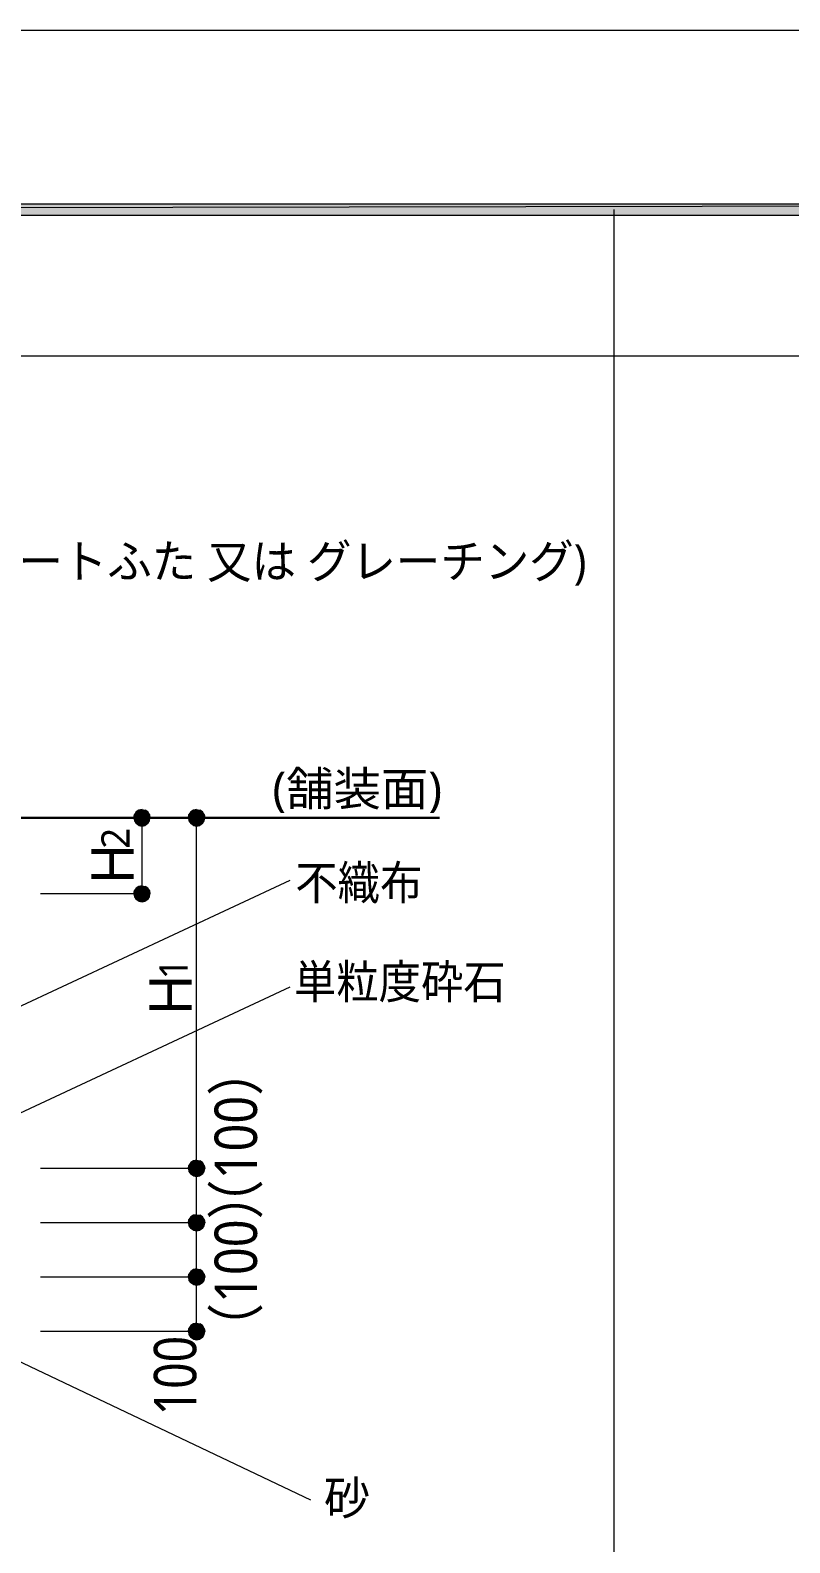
# Model space of a CAD drawing. Header units: millimetres. Extents: x 0 to 420, y 0 to 297.
# Drawn here: x 266.4 to 313, y 204.2 to 297 of the extents above; entities that cross this region are included whole.
import ezdxf
from ezdxf.enums import TextEntityAlignment as Align

# ---------------------------------------------------------------- set-up
doc = ezdxf.new("R2010")
doc.units = ezdxf.units.MM
doc.styles.add('kst32b', font='NotoSansJP-Variable.ttf')

msp = doc.modelspace()

# ---------------------------------------------------------------- hatches: boundary and pattern name
h = msp.add_hatch(color=7)
h.paths.add_polyline_path([(394.166, 285.623), (394.166, 286.321), (26.183, 285.623), (394.166, 285.623)])
h.paths.add_polyline_path([(394.166, 286.321), (26.183, 285.623), (26.183, 286.321), (394.166, 286.321)])
h = msp.add_hatch(color=7)
h.paths.add_polyline_path([(272.881, 249.047), (272.775, 248.878), (273.241, 248.687), (272.881, 249.047)])
h.paths.add_polyline_path([(272.775, 248.878), (273.241, 248.687), (272.732, 248.687), (272.775, 248.878)])
h.paths.add_polyline_path([(273.241, 248.687), (272.732, 248.687), (272.775, 248.497), (273.241, 248.687)])
h = msp.add_hatch(color=7)
h.paths.add_polyline_path([(272.775, 248.497), (272.881, 248.327), (273.241, 248.687), (272.775, 248.497)])
h.paths.add_polyline_path([(272.881, 248.327), (273.241, 248.687), (273.05, 248.221), (272.881, 248.327)])
h.paths.add_polyline_path([(273.241, 248.687), (273.05, 248.221), (273.241, 248.179), (273.241, 248.687)])
for points in [[(273.05, 249.153), (272.881, 249.047), (273.241, 248.687), (273.05, 249.153)], [(276.394, 249.153), (276.225, 249.047), (276.585, 248.687), (276.394, 249.153)], [(273.05, 244.475), (272.881, 244.369), (273.241, 244.03), (273.05, 244.475)], [(276.394, 227.647), (276.225, 227.542), (276.585, 227.182), (276.394, 227.647)], [(276.394, 224.324), (276.225, 224.218), (276.585, 223.859), (276.394, 224.324)], [(276.394, 220.98), (276.225, 220.874), (276.585, 220.514), (276.394, 220.98)], [(276.394, 217.657), (276.225, 217.551), (276.585, 217.191), (276.394, 217.657)]]:
    msp.add_hatch(color=7).paths.add_polyline_path(points)
h = msp.add_hatch(color=7)
h.paths.add_polyline_path([(273.6, 249.047), (273.431, 249.153), (273.241, 248.687), (273.6, 249.047)])
h.paths.add_polyline_path([(273.431, 249.153), (273.241, 248.687), (273.241, 249.195), (273.431, 249.153)])
h.paths.add_polyline_path([(273.241, 248.687), (273.241, 249.195), (273.05, 249.153), (273.241, 248.687)])
h = msp.add_hatch(color=7)
h.paths.add_polyline_path([(273.706, 248.497), (273.727, 248.687), (273.241, 248.687), (273.706, 248.497)])
h.paths.add_polyline_path([(273.727, 248.687), (273.241, 248.687), (273.706, 248.878), (273.727, 248.687)])
h.paths.add_polyline_path([(273.241, 248.687), (273.706, 248.878), (273.6, 249.047), (273.241, 248.687)])
h = msp.add_hatch(color=7)
h.paths.add_polyline_path([(273.241, 248.179), (273.431, 248.221), (273.241, 248.687), (273.241, 248.179)])
h.paths.add_polyline_path([(273.431, 248.221), (273.241, 248.687), (273.6, 248.327), (273.431, 248.221)])
h.paths.add_polyline_path([(273.241, 248.687), (273.6, 248.327), (273.706, 248.497), (273.241, 248.687)])
h = msp.add_hatch(color=7)
h.paths.add_polyline_path([(276.225, 249.047), (276.119, 248.878), (276.585, 248.687), (276.225, 249.047)])
h.paths.add_polyline_path([(276.119, 248.878), (276.585, 248.687), (276.098, 248.687), (276.119, 248.878)])
h.paths.add_polyline_path([(276.585, 248.687), (276.098, 248.687), (276.119, 248.497), (276.585, 248.687)])
h = msp.add_hatch(color=7)
h.paths.add_polyline_path([(276.119, 248.497), (276.225, 248.327), (276.585, 248.687), (276.119, 248.497)])
h.paths.add_polyline_path([(276.225, 248.327), (276.585, 248.687), (276.394, 248.221), (276.225, 248.327)])
h.paths.add_polyline_path([(276.585, 248.687), (276.394, 248.221), (276.585, 248.179), (276.585, 248.687)])
h = msp.add_hatch(color=7)
h.paths.add_polyline_path([(276.945, 249.047), (276.775, 249.153), (276.585, 248.687), (276.945, 249.047)])
h.paths.add_polyline_path([(276.775, 249.153), (276.585, 248.687), (276.585, 249.195), (276.775, 249.153)])
h.paths.add_polyline_path([(276.585, 248.687), (276.585, 249.195), (276.394, 249.153), (276.585, 248.687)])
h = msp.add_hatch(color=7)
h.paths.add_polyline_path([(277.05, 248.497), (277.093, 248.687), (276.585, 248.687), (277.05, 248.497)])
h.paths.add_polyline_path([(277.093, 248.687), (276.585, 248.687), (277.05, 248.878), (277.093, 248.687)])
h.paths.add_polyline_path([(276.585, 248.687), (277.05, 248.878), (276.945, 249.047), (276.585, 248.687)])
h = msp.add_hatch(color=7)
h.paths.add_polyline_path([(276.585, 248.179), (276.775, 248.221), (276.585, 248.687), (276.585, 248.179)])
h.paths.add_polyline_path([(276.775, 248.221), (276.585, 248.687), (276.945, 248.327), (276.775, 248.221)])
h.paths.add_polyline_path([(276.585, 248.687), (276.945, 248.327), (277.05, 248.497), (276.585, 248.687)])
h = msp.add_hatch(color=7)
h.paths.add_polyline_path([(272.881, 244.369), (272.775, 244.221), (273.241, 244.03), (272.881, 244.369)])
h.paths.add_polyline_path([(272.775, 244.221), (273.241, 244.03), (272.732, 244.03), (272.775, 244.221)])
h.paths.add_polyline_path([(273.241, 244.03), (272.732, 244.03), (272.775, 243.84), (273.241, 244.03)])
h = msp.add_hatch(color=7)
h.paths.add_polyline_path([(272.775, 243.84), (272.881, 243.671), (273.241, 244.03), (272.775, 243.84)])
h.paths.add_polyline_path([(272.881, 243.671), (273.241, 244.03), (273.05, 243.565), (272.881, 243.671)])
h.paths.add_polyline_path([(273.241, 244.03), (273.05, 243.565), (273.241, 243.522), (273.241, 244.03)])
h = msp.add_hatch(color=7)
h.paths.add_polyline_path([(273.6, 244.369), (273.431, 244.475), (273.241, 244.03), (273.6, 244.369)])
h.paths.add_polyline_path([(273.431, 244.475), (273.241, 244.03), (273.241, 244.517), (273.431, 244.475)])
h.paths.add_polyline_path([(273.241, 244.03), (273.241, 244.517), (273.05, 244.475), (273.241, 244.03)])
h = msp.add_hatch(color=7)
h.paths.add_polyline_path([(273.706, 243.84), (273.727, 244.03), (273.241, 244.03), (273.706, 243.84)])
h.paths.add_polyline_path([(273.727, 244.03), (273.241, 244.03), (273.706, 244.221), (273.727, 244.03)])
h.paths.add_polyline_path([(273.241, 244.03), (273.706, 244.221), (273.6, 244.369), (273.241, 244.03)])
h = msp.add_hatch(color=7)
h.paths.add_polyline_path([(273.241, 243.522), (273.431, 243.565), (273.241, 244.03), (273.241, 243.522)])
h.paths.add_polyline_path([(273.431, 243.565), (273.241, 244.03), (273.6, 243.671), (273.431, 243.565)])
h.paths.add_polyline_path([(273.241, 244.03), (273.6, 243.671), (273.706, 243.84), (273.241, 244.03)])
h = msp.add_hatch(color=7)
h.paths.add_polyline_path([(276.225, 227.542), (276.119, 227.372), (276.585, 227.182), (276.225, 227.542)])
h.paths.add_polyline_path([(276.119, 227.372), (276.585, 227.182), (276.098, 227.182), (276.119, 227.372)])
h.paths.add_polyline_path([(276.585, 227.182), (276.098, 227.182), (276.119, 226.991), (276.585, 227.182)])
h = msp.add_hatch(color=7)
h.paths.add_polyline_path([(276.945, 227.542), (276.775, 227.647), (276.585, 227.182), (276.945, 227.542)])
h.paths.add_polyline_path([(276.775, 227.647), (276.585, 227.182), (276.585, 227.69), (276.775, 227.647)])
h.paths.add_polyline_path([(276.585, 227.182), (276.585, 227.69), (276.394, 227.647), (276.585, 227.182)])
h = msp.add_hatch(color=7)
h.paths.add_polyline_path([(277.05, 226.991), (277.093, 227.182), (276.585, 227.182), (277.05, 226.991)])
h.paths.add_polyline_path([(277.093, 227.182), (276.585, 227.182), (277.05, 227.372), (277.093, 227.182)])
h.paths.add_polyline_path([(276.585, 227.182), (277.05, 227.372), (276.945, 227.542), (276.585, 227.182)])
h = msp.add_hatch(color=7)
h.paths.add_polyline_path([(276.119, 226.991), (276.225, 226.843), (276.585, 227.182), (276.119, 226.991)])
h.paths.add_polyline_path([(276.225, 226.843), (276.585, 227.182), (276.394, 226.737), (276.225, 226.843)])
h.paths.add_polyline_path([(276.585, 227.182), (276.394, 226.737), (276.585, 226.695), (276.585, 227.182)])
h = msp.add_hatch(color=7)
h.paths.add_polyline_path([(276.585, 226.695), (276.775, 226.737), (276.585, 227.182), (276.585, 226.695)])
h.paths.add_polyline_path([(276.775, 226.737), (276.585, 227.182), (276.945, 226.843), (276.775, 226.737)])
h.paths.add_polyline_path([(276.585, 227.182), (276.945, 226.843), (277.05, 226.991), (276.585, 227.182)])
h = msp.add_hatch(color=7)
h.paths.add_polyline_path([(276.225, 224.218), (276.119, 224.049), (276.585, 223.859), (276.225, 224.218)])
h.paths.add_polyline_path([(276.119, 224.049), (276.585, 223.859), (276.098, 223.859), (276.119, 224.049)])
h.paths.add_polyline_path([(276.585, 223.859), (276.098, 223.859), (276.119, 223.668), (276.585, 223.859)])
h = msp.add_hatch(color=7)
h.paths.add_polyline_path([(276.119, 223.668), (276.225, 223.499), (276.585, 223.859), (276.119, 223.668)])
h.paths.add_polyline_path([(276.225, 223.499), (276.585, 223.859), (276.394, 223.393), (276.225, 223.499)])
h.paths.add_polyline_path([(276.585, 223.859), (276.394, 223.393), (276.585, 223.351), (276.585, 223.859)])
h = msp.add_hatch(color=7)
h.paths.add_polyline_path([(276.945, 224.218), (276.775, 224.324), (276.585, 223.859), (276.945, 224.218)])
h.paths.add_polyline_path([(276.775, 224.324), (276.585, 223.859), (276.585, 224.346), (276.775, 224.324)])
h.paths.add_polyline_path([(276.585, 223.859), (276.585, 224.346), (276.394, 224.324), (276.585, 223.859)])
h = msp.add_hatch(color=7)
h.paths.add_polyline_path([(277.05, 223.668), (277.093, 223.859), (276.585, 223.859), (277.05, 223.668)])
h.paths.add_polyline_path([(277.093, 223.859), (276.585, 223.859), (277.05, 224.049), (277.093, 223.859)])
h.paths.add_polyline_path([(276.585, 223.859), (277.05, 224.049), (276.945, 224.218), (276.585, 223.859)])
h = msp.add_hatch(color=7)
h.paths.add_polyline_path([(276.585, 223.351), (276.775, 223.393), (276.585, 223.859), (276.585, 223.351)])
h.paths.add_polyline_path([(276.775, 223.393), (276.585, 223.859), (276.945, 223.499), (276.775, 223.393)])
h.paths.add_polyline_path([(276.585, 223.859), (276.945, 223.499), (277.05, 223.668), (276.585, 223.859)])
h = msp.add_hatch(color=7)
h.paths.add_polyline_path([(276.225, 220.874), (276.119, 220.705), (276.585, 220.514), (276.225, 220.874)])
h.paths.add_polyline_path([(276.119, 220.705), (276.585, 220.514), (276.098, 220.514), (276.119, 220.705)])
h.paths.add_polyline_path([(276.585, 220.514), (276.098, 220.514), (276.119, 220.324), (276.585, 220.514)])
h = msp.add_hatch(color=7)
h.paths.add_polyline_path([(276.945, 220.874), (276.775, 220.98), (276.585, 220.514), (276.945, 220.874)])
h.paths.add_polyline_path([(276.775, 220.98), (276.585, 220.514), (276.585, 221.022), (276.775, 220.98)])
h.paths.add_polyline_path([(276.585, 220.514), (276.585, 221.022), (276.394, 220.98), (276.585, 220.514)])
h = msp.add_hatch(color=7)
h.paths.add_polyline_path([(277.05, 220.324), (277.093, 220.514), (276.585, 220.514), (277.05, 220.324)])
h.paths.add_polyline_path([(277.093, 220.514), (276.585, 220.514), (277.05, 220.705), (277.093, 220.514)])
h.paths.add_polyline_path([(276.585, 220.514), (277.05, 220.705), (276.945, 220.874), (276.585, 220.514)])
h = msp.add_hatch(color=7)
h.paths.add_polyline_path([(276.119, 220.324), (276.225, 220.176), (276.585, 220.514), (276.119, 220.324)])
h.paths.add_polyline_path([(276.225, 220.176), (276.585, 220.514), (276.394, 220.07), (276.225, 220.176)])
h.paths.add_polyline_path([(276.585, 220.514), (276.394, 220.07), (276.585, 220.028), (276.585, 220.514)])
h = msp.add_hatch(color=7)
h.paths.add_polyline_path([(276.585, 220.028), (276.775, 220.07), (276.585, 220.514), (276.585, 220.028)])
h.paths.add_polyline_path([(276.775, 220.07), (276.585, 220.514), (276.945, 220.176), (276.775, 220.07)])
h.paths.add_polyline_path([(276.585, 220.514), (276.945, 220.176), (277.05, 220.324), (276.585, 220.514)])
h = msp.add_hatch(color=7)
h.paths.add_polyline_path([(276.225, 217.551), (276.119, 217.382), (276.585, 217.191), (276.225, 217.551)])
h.paths.add_polyline_path([(276.119, 217.382), (276.585, 217.191), (276.098, 217.191), (276.119, 217.382)])
h.paths.add_polyline_path([(276.585, 217.191), (276.098, 217.191), (276.119, 217.001), (276.585, 217.191)])
h = msp.add_hatch(color=7)
h.paths.add_polyline_path([(276.119, 217.001), (276.225, 216.831), (276.585, 217.191), (276.119, 217.001)])
h.paths.add_polyline_path([(276.225, 216.831), (276.585, 217.191), (276.394, 216.725), (276.225, 216.831)])
h.paths.add_polyline_path([(276.585, 217.191), (276.394, 216.725), (276.585, 216.683), (276.585, 217.191)])
h = msp.add_hatch(color=7)
h.paths.add_polyline_path([(276.945, 217.551), (276.775, 217.657), (276.585, 217.191), (276.945, 217.551)])
h.paths.add_polyline_path([(276.775, 217.657), (276.585, 217.191), (276.585, 217.699), (276.775, 217.657)])
h.paths.add_polyline_path([(276.585, 217.191), (276.585, 217.699), (276.394, 217.657), (276.585, 217.191)])
h = msp.add_hatch(color=7)
h.paths.add_polyline_path([(277.05, 217.001), (277.093, 217.191), (276.585, 217.191), (277.05, 217.001)])
h.paths.add_polyline_path([(277.093, 217.191), (276.585, 217.191), (277.05, 217.382), (277.093, 217.191)])
h.paths.add_polyline_path([(276.585, 217.191), (277.05, 217.382), (276.945, 217.551), (276.585, 217.191)])
h = msp.add_hatch(color=7)
h.paths.add_polyline_path([(276.585, 216.683), (276.775, 216.725), (276.585, 217.191), (276.585, 216.683)])
h.paths.add_polyline_path([(276.775, 216.725), (276.585, 217.191), (276.945, 216.831), (276.775, 216.725)])
h.paths.add_polyline_path([(276.585, 217.191), (276.945, 216.831), (277.05, 217.001), (276.585, 217.191)])

# ---------------------------------------------------------------- linework, layer by layer
at = {"lineweight": 13}
msp.add_lwpolyline([(0.191, 0), (0.191, 296.968), (420.158, 296.968), (420.158, 0)], close=True, dxfattribs=at)
at = {"lineweight": 0}
for points in [[(394.166, 285.623), (394.166, 286.321), (26.183, 285.623)], [(394.166, 286.321), (26.183, 285.623), (26.183, 286.321)], [(272.775, 248.878), (273.241, 248.687), (272.732, 248.687)], [(273.241, 248.687), (272.732, 248.687), (272.775, 248.497)], [(272.881, 249.047), (272.775, 248.878), (273.241, 248.687)], [(272.775, 248.497), (272.881, 248.327), (273.241, 248.687)], [(273.05, 249.153), (272.881, 249.047), (273.241, 248.687)], [(272.881, 248.327), (273.241, 248.687), (273.05, 248.221)], [(273.241, 248.687), (273.241, 249.195), (273.05, 249.153)], [(273.241, 248.687), (273.05, 248.221), (273.241, 248.179)], [(273.431, 249.153), (273.241, 248.687), (273.241, 249.195)], [(273.6, 249.047), (273.431, 249.153), (273.241, 248.687)], [(273.241, 248.687), (273.706, 248.878), (273.6, 249.047)], [(273.727, 248.687), (273.241, 248.687), (273.706, 248.878)], [(273.241, 248.179), (273.431, 248.221), (273.241, 248.687)], [(273.431, 248.221), (273.241, 248.687), (273.6, 248.327)], [(273.241, 248.687), (273.6, 248.327), (273.706, 248.497)], [(273.706, 248.497), (273.727, 248.687), (273.241, 248.687)], [(276.119, 248.878), (276.585, 248.687), (276.098, 248.687)], [(276.585, 248.687), (276.098, 248.687), (276.119, 248.497)], [(276.225, 249.047), (276.119, 248.878), (276.585, 248.687)], [(276.119, 248.497), (276.225, 248.327), (276.585, 248.687)], [(276.394, 249.153), (276.225, 249.047), (276.585, 248.687)], [(276.225, 248.327), (276.585, 248.687), (276.394, 248.221)], [(276.585, 248.687), (276.585, 249.195), (276.394, 249.153)], [(276.585, 248.687), (276.394, 248.221), (276.585, 248.179)], [(276.775, 249.153), (276.585, 248.687), (276.585, 249.195)], [(276.945, 249.047), (276.775, 249.153), (276.585, 248.687)], [(276.585, 248.687), (277.05, 248.878), (276.945, 249.047)], [(277.093, 248.687), (276.585, 248.687), (277.05, 248.878)], [(276.585, 248.179), (276.775, 248.221), (276.585, 248.687)], [(276.775, 248.221), (276.585, 248.687), (276.945, 248.327)], [(276.585, 248.687), (276.945, 248.327), (277.05, 248.497)], [(277.05, 248.497), (277.093, 248.687), (276.585, 248.687)], [(272.775, 244.221), (273.241, 244.03), (272.732, 244.03)], [(273.241, 244.03), (272.732, 244.03), (272.775, 243.84)], [(272.881, 244.369), (272.775, 244.221), (273.241, 244.03)], [(272.775, 243.84), (272.881, 243.671), (273.241, 244.03)], [(273.05, 244.475), (272.881, 244.369), (273.241, 244.03)], [(272.881, 243.671), (273.241, 244.03), (273.05, 243.565)], [(273.241, 244.03), (273.241, 244.517), (273.05, 244.475)], [(273.241, 244.03), (273.05, 243.565), (273.241, 243.522)], [(273.431, 244.475), (273.241, 244.03), (273.241, 244.517)], [(273.6, 244.369), (273.431, 244.475), (273.241, 244.03)], [(273.241, 244.03), (273.706, 244.221), (273.6, 244.369)], [(273.727, 244.03), (273.241, 244.03), (273.706, 244.221)], [(273.241, 243.522), (273.431, 243.565), (273.241, 244.03)], [(273.431, 243.565), (273.241, 244.03), (273.6, 243.671)], [(273.241, 244.03), (273.6, 243.671), (273.706, 243.84)], [(273.706, 243.84), (273.727, 244.03), (273.241, 244.03)], [(276.119, 227.372), (276.585, 227.182), (276.098, 227.182)], [(276.225, 227.542), (276.119, 227.372), (276.585, 227.182)], [(276.394, 227.647), (276.225, 227.542), (276.585, 227.182)], [(276.585, 227.182), (276.585, 227.69), (276.394, 227.647)], [(276.775, 227.647), (276.585, 227.182), (276.585, 227.69)], [(276.945, 227.542), (276.775, 227.647), (276.585, 227.182)], [(276.585, 227.182), (277.05, 227.372), (276.945, 227.542)], [(277.093, 227.182), (276.585, 227.182), (277.05, 227.372)], [(276.585, 227.182), (276.098, 227.182), (276.119, 226.991)], [(276.119, 226.991), (276.225, 226.843), (276.585, 227.182)], [(276.225, 226.843), (276.585, 227.182), (276.394, 226.737)], [(276.585, 227.182), (276.394, 226.737), (276.585, 226.695)], [(276.585, 226.695), (276.775, 226.737), (276.585, 227.182)], [(276.775, 226.737), (276.585, 227.182), (276.945, 226.843)], [(276.585, 227.182), (276.945, 226.843), (277.05, 226.991)], [(277.05, 226.991), (277.093, 227.182), (276.585, 227.182)], [(276.119, 224.049), (276.585, 223.859), (276.098, 223.859)], [(276.585, 223.859), (276.098, 223.859), (276.119, 223.668)], [(276.225, 224.218), (276.119, 224.049), (276.585, 223.859)], [(276.119, 223.668), (276.225, 223.499), (276.585, 223.859)], [(276.394, 224.324), (276.225, 224.218), (276.585, 223.859)], [(276.225, 223.499), (276.585, 223.859), (276.394, 223.393)], [(276.585, 223.859), (276.585, 224.346), (276.394, 224.324)], [(276.585, 223.859), (276.394, 223.393), (276.585, 223.351)], [(276.775, 224.324), (276.585, 223.859), (276.585, 224.346)], [(276.945, 224.218), (276.775, 224.324), (276.585, 223.859)], [(276.585, 223.859), (277.05, 224.049), (276.945, 224.218)], [(277.093, 223.859), (276.585, 223.859), (277.05, 224.049)], [(276.585, 223.351), (276.775, 223.393), (276.585, 223.859)], [(276.775, 223.393), (276.585, 223.859), (276.945, 223.499)], [(276.585, 223.859), (276.945, 223.499), (277.05, 223.668)], [(277.05, 223.668), (277.093, 223.859), (276.585, 223.859)], [(276.119, 220.705), (276.585, 220.514), (276.098, 220.514)], [(276.225, 220.874), (276.119, 220.705), (276.585, 220.514)], [(276.394, 220.98), (276.225, 220.874), (276.585, 220.514)], [(276.585, 220.514), (276.585, 221.022), (276.394, 220.98)], [(276.775, 220.98), (276.585, 220.514), (276.585, 221.022)], [(276.945, 220.874), (276.775, 220.98), (276.585, 220.514)], [(276.585, 220.514), (277.05, 220.705), (276.945, 220.874)], [(277.093, 220.514), (276.585, 220.514), (277.05, 220.705)], [(276.585, 220.514), (276.098, 220.514), (276.119, 220.324)], [(276.119, 220.324), (276.225, 220.176), (276.585, 220.514)], [(276.225, 220.176), (276.585, 220.514), (276.394, 220.07)], [(276.585, 220.514), (276.394, 220.07), (276.585, 220.028)], [(276.585, 220.028), (276.775, 220.07), (276.585, 220.514)], [(276.775, 220.07), (276.585, 220.514), (276.945, 220.176)], [(276.585, 220.514), (276.945, 220.176), (277.05, 220.324)], [(277.05, 220.324), (277.093, 220.514), (276.585, 220.514)], [(276.119, 217.382), (276.585, 217.191), (276.098, 217.191)], [(276.585, 217.191), (276.098, 217.191), (276.119, 217.001)], [(276.225, 217.551), (276.119, 217.382), (276.585, 217.191)], [(276.119, 217.001), (276.225, 216.831), (276.585, 217.191)], [(276.394, 217.657), (276.225, 217.551), (276.585, 217.191)], [(276.225, 216.831), (276.585, 217.191), (276.394, 216.725)], [(276.585, 217.191), (276.585, 217.699), (276.394, 217.657)], [(276.585, 217.191), (276.394, 216.725), (276.585, 216.683)], [(276.775, 217.657), (276.585, 217.191), (276.585, 217.699)], [(276.945, 217.551), (276.775, 217.657), (276.585, 217.191)], [(276.585, 217.191), (277.05, 217.382), (276.945, 217.551)], [(277.093, 217.191), (276.585, 217.191), (277.05, 217.382)], [(276.585, 216.683), (276.775, 216.725), (276.585, 217.191)], [(276.775, 216.725), (276.585, 217.191), (276.945, 216.831)], [(276.585, 217.191), (276.945, 216.831), (277.05, 217.001)], [(277.05, 217.001), (277.093, 217.191), (276.585, 217.191)]]:
    msp.add_lwpolyline(points, close=True, dxfattribs=at)
at = {"lineweight": 13}
for points in [[(302.175, 285.983), (302.175, 45.995)], [(394.166, 276.987), (26.183, 276.987)], [(273.241, 244.03), (273.241, 248.687)], [(276.585, 217.191), (276.585, 248.687)], [(265.261, 236.897), (282.321, 244.856)], [(273.241, 244.03), (267.018, 244.03)], [(263.229, 229.404), (282.321, 238.315)], [(276.585, 227.182), (267.018, 227.182)], [(276.585, 223.859), (267.018, 223.859)], [(276.585, 220.514), (267.018, 220.514)], [(260.032, 218.038), (283.57, 206.862)], [(276.585, 217.191), (267.018, 217.191)]]:
    msp.add_lwpolyline(points, dxfattribs=at)
at = {"lineweight": 30}
for points in [[(290.195, 248.687), (260.9, 248.687)], [(291.486, 248.687), (262.191, 248.687)]]:
    msp.add_lwpolyline(points, dxfattribs=at)

# ---------------------------------------------------------------- texts
at = {"style": 'kst32b'}
for s, height, p, p2 in [('(鉄筋コンクリートふた 又は グレーチング)', 2.07913, (248.518, 263.377), (300.496, 263.377)), ('(舗装面)', 2.0791, (281.241, 249.428), (291.637, 249.428)), ('不織布', 2.0791, (282.639, 243.671), (290.435, 243.671)), ('単粒度砕石', 2.0791, (282.554, 237.596), (295.548, 237.596)), ('（100）', 2.5989, (280.289, 223.393), (280.289, 234.763)), ('（100）', 2.5989, (280.289, 215.815), (280.289, 227.186)), ('100', 2.5989, (276.564, 212.048), (276.564, 216.921))]:
    msp.add_text(s, height=height, dxfattribs=at).set_placement(p, p2, align=Align.FIT)
for s, height, p in [('2', 1.733, (272.479, 246.782)), ('H', 2.599, (272.732, 244.602)), ('1', 1.733, (276.035, 238.781)), ('H', 2.599, (276.289, 236.58))]:
    msp.add_text(s, height=height, rotation=90, dxfattribs=at).set_placement(p)
msp.add_text('砂', height=2.079, dxfattribs=at).set_placement((284.395, 205.952))

doc.saveas('drawing.dxf')
